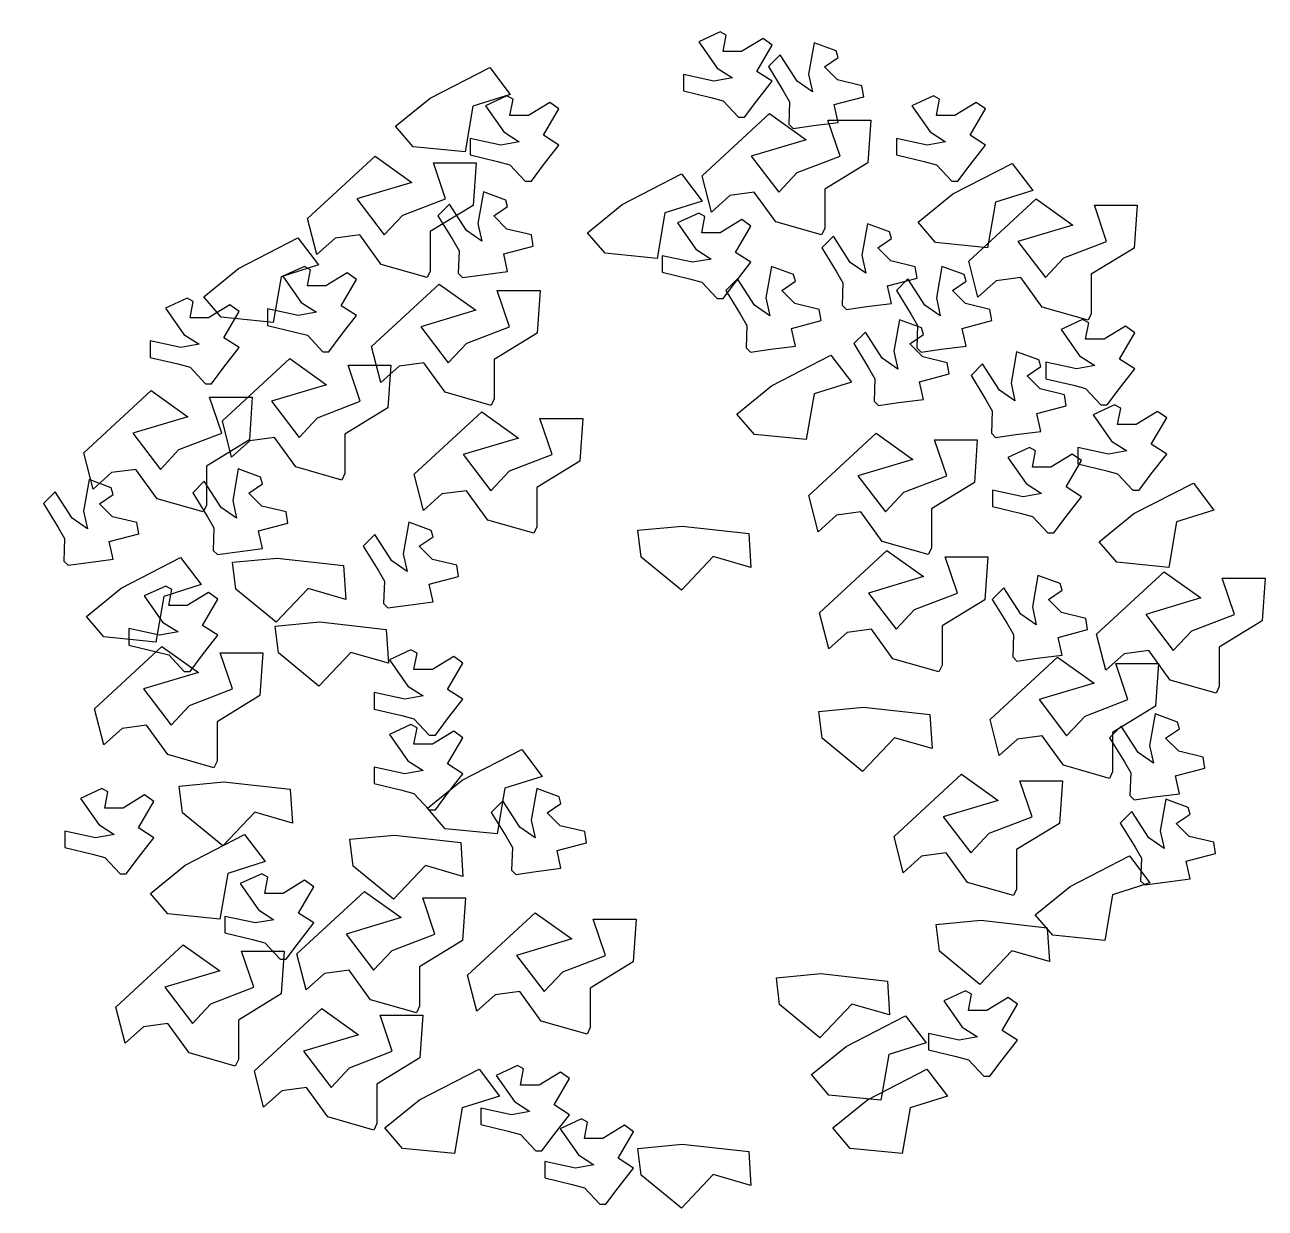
# Model space of a CAD drawing. Extents: x 258.3 to 293.8, y 197.9 to 231.8.
import ezdxf

# ---------------------------------------------------------------- set-up
doc = ezdxf.new("R2010")
doc.units = 0
doc.header["$LTSCALE"] = 12
doc.header["$MEASUREMENT"] = 0
doc.layers.get('0').update_dxf_attribs({"linetype": 'CONTINUOUS'})

# ---------------------------------------------------------------- blocks, each defined once
blk = doc.blocks.new('BRANCHO1', base_point=(16.66, 36.12))
for p, q in [((16.573, 36.1498), (16.6363, 36.2083)), ((16.6363, 36.2083), (16.6707, 36.1837)), ((16.7024, 36.1683), (16.6909, 36.2022)), ((16.6909, 36.2022), (16.7311, 36.2022)), ((16.7311, 36.2022), (16.7283, 36.1621)), ((16.6707, 36.1837), (16.619, 36.1683)), ((16.619, 36.1683), (16.6449, 36.1344)), ((16.6622, 36.1529), (16.7024, 36.1683)), ((16.7283, 36.1621), (16.688, 36.1375)), ((16.5817, 36.1159), (16.573, 36.1498)), ((16.6449, 36.1344), (16.6622, 36.1529)), ((16.688, 36.1375), (16.688, 36.1005)), ((16.5989, 36.1313), (16.5817, 36.1159)), ((16.6219, 36.1344), (16.5989, 36.1313)), ((16.642, 36.1067), (16.6219, 36.1344)), ((16.6851, 36.0944), (16.642, 36.1067)), ((16.688, 36.1005), (16.6851, 36.0944))]:
    blk.add_line(p, q)
blk = doc.blocks.new('BRANCHO2', base_point=(16.83, 36.07))
for p, q in [((16.7826, 36.0972), (16.8244, 36.1012)), ((16.8244, 36.1012), (16.8867, 36.0942)), ((16.7857, 36.0721), (16.7826, 36.0972)), ((16.8867, 36.0942), (16.8887, 36.0624)), ((16.8235, 36.041), (16.7857, 36.0721)), ((16.8534, 36.0726), (16.8235, 36.041)), ((16.8887, 36.0624), (16.8534, 36.0726))]:
    blk.add_line(p, q)
blk = doc.blocks.new('BRANCHO3', base_point=(16.71, 35.96))
for p, q in [((16.6899, 36.0349), (16.6698, 36.0256)), ((16.6956, 36.0318), (16.6899, 36.0349)), ((16.6927, 36.0165), (16.6956, 36.0318)), ((16.6698, 36.0256), (16.687, 36.001)), ((16.7301, 36.0288), (16.71, 36.0165)), ((16.7243, 35.9979), (16.7387, 36.0226)), ((16.7387, 36.0226), (16.7301, 36.0288)), ((16.71, 36.0165), (16.6927, 36.0165)), ((16.687, 36.001), (16.7014, 35.9918)), ((16.7387, 35.9887), (16.7243, 35.9979)), ((16.6554, 35.9949), (16.6554, 35.9795)), ((16.6841, 35.9887), (16.6554, 35.9949)), ((16.7014, 35.9918), (16.6841, 35.9887)), ((16.7243, 35.9702), (16.7387, 35.9887)), ((16.6554, 35.9795), (16.6812, 35.9733)), ((16.6812, 35.9733), (16.6927, 35.9702)), ((16.6927, 35.9702), (16.7071, 35.9548)), ((16.7128, 35.9548), (16.7243, 35.9702)), ((16.7071, 35.9548), (16.7128, 35.9548))]:
    blk.add_line(p, q)
blk = doc.blocks.new('TREEO')
at = {"xscale": 0.3048, "yscale": 0.3048, "zscale": 0.3048}
for name, p, rotation in [('BRANCHO3', (0.039624, 0.146304), 315.0000000000102), ('BRANCHO2', (-0.057912, 0.146304), 33.69006752598449), ('BRANCHO2', (0.09144, 0.118872), 33.69006752598449), ('BRANCHO3', (-0.054864, 0.103632), 315.0000000000102), ('BRANCHO2', (-0.003048, 0.115824), 33.69006752598449), ('BRANCHO3', (0.054864, 0.094488), 315.0000000000102), ('BRANCHO2', (-0.112776, 0.097536), 33.69006752598449), ('BRANCHO3', (0.027432, 0.082296), 315.0000000000102), ('BRANCHO3', (0.0762, 0.082296), 315.0000000000102), ('BRANCHO3', (0.064008, 0.067056), 315.0000000000102), ('BRANCHO3', (0.097536, 0.057912), 315.0000000000102), ('BRANCHO2', (0.039624, 0.064008), 33.69006752598449), ('BRANCHO3', (-0.124968, 0.024384), 315.0000000000102), ('BRANCHO3', (-0.16764, 0.021336), 315.0000000000102), ('BRANCHO2', (0.143256, 0.027432), 33.69006752598449), ('BRANCHO3', (-0.0762, 0.009144), 315.0000000000102), ('BRANCHO2', (-0.146304, 0.006096), 33.69006752598449), ('BRANCHO3', (0.103632, -0.006096), 315.0000000000102), ('BRANCHO3', (0.13716, -0.04572), 315.0000000000102), ('BRANCHO2', (-0.048768, -0.048768), 33.69006752598449), ('BRANCHO3', (-0.039624, -0.067056), 315.0000000000102), ('BRANCHO3', (0.140208, -0.070104), 315.0000000000102), ('BRANCHO2', (-0.128016, -0.073152), 33.69006752598449), ('BRANCHO2', (0.124968, -0.079248), 33.69006752598449), ('BRANCHO2', (0.06096, -0.124968), 33.69006752598449), ('BRANCHO2', (-0.06096, -0.140208), 33.69006752598449), ('BRANCHO2', (0.067056, -0.140208), 33.69006752598449)]:
    blk.add_blockref(name, p, dxfattribs=dict(at, rotation=rotation))
for name, p in [('BRANCHO3', (0.024384, 0.149352)), ('BRANCHO3', (-0.036576, 0.131064)), ('BRANCHO3', (0.085344, 0.131064)), ('BRANCHO1', (0.039624, 0.12192)), ('BRANCHO1', (-0.073152, 0.109728)), ('BRANCHO1', (0.115824, 0.097536)), ('BRANCHO3', (0.018288, 0.097536)), ('BRANCHO3', (-0.094488, 0.082296)), ('BRANCHO1', (-0.054864, 0.073152)), ('BRANCHO3', (-0.128016, 0.073152)), ('BRANCHO3', (0.128016, 0.067056)), ('BRANCHO1', (-0.097536, 0.051816)), ('BRANCHO1', (-0.13716, 0.042672)), ('BRANCHO3', (0.13716, 0.042672)), ('BRANCHO1', (-0.042672, 0.036576)), ('BRANCHO1', (0.070104, 0.03048)), ('BRANCHO3', (0.112776, 0.03048)), ('BRANCHO2', (0.009144, 0.021336)), ('BRANCHO2', (-0.10668, 0.012192)), ('BRANCHO1', (0.073152, -0.003048)), ('BRANCHO1', (0.1524, -0.009144)), ('BRANCHO3', (-0.134112, -0.009144)), ('BRANCHO2', (-0.094488, -0.006096)), ('BRANCHO1', (-0.134112, -0.03048)), ('BRANCHO3', (-0.064008, -0.027432)), ('BRANCHO1', (0.12192, -0.033528)), ('BRANCHO2', (0.06096, -0.03048)), ('BRANCHO3', (-0.064008, -0.048768)), ('BRANCHO2', (-0.12192, -0.051816)), ('BRANCHO1', (0.094488, -0.067056)), ('BRANCHO3', (-0.1524, -0.067056)), ('BRANCHO2', (-0.073152, -0.067056)), ('BRANCHO3', (-0.10668, -0.09144)), ('BRANCHO1', (-0.0762, -0.100584)), ('BRANCHO1', (-0.027432, -0.10668)), ('BRANCHO2', (0.094488, -0.09144)), ('BRANCHO1', (-0.128016, -0.115824)), ('BRANCHO2', (0.048768, -0.10668)), ('BRANCHO3', (0.094488, -0.124968)), ('BRANCHO1', (-0.088392, -0.134112)), ('BRANCHO3', (-0.033528, -0.146304)), ('BRANCHO3', (-0.01524, -0.161544)), ('BRANCHO2', (0.009144, -0.155448))]:
    blk.add_blockref(name, p, dxfattribs=at)

msp = doc.modelspace()

# ---------------------------------------------------------------- block references
at = {"xscale": 100, "yscale": 100, "zscale": 100}
msp.add_blockref('TREEO', (276.354, 214.352), dxfattribs=at)

doc.saveas('drawing.dxf')
